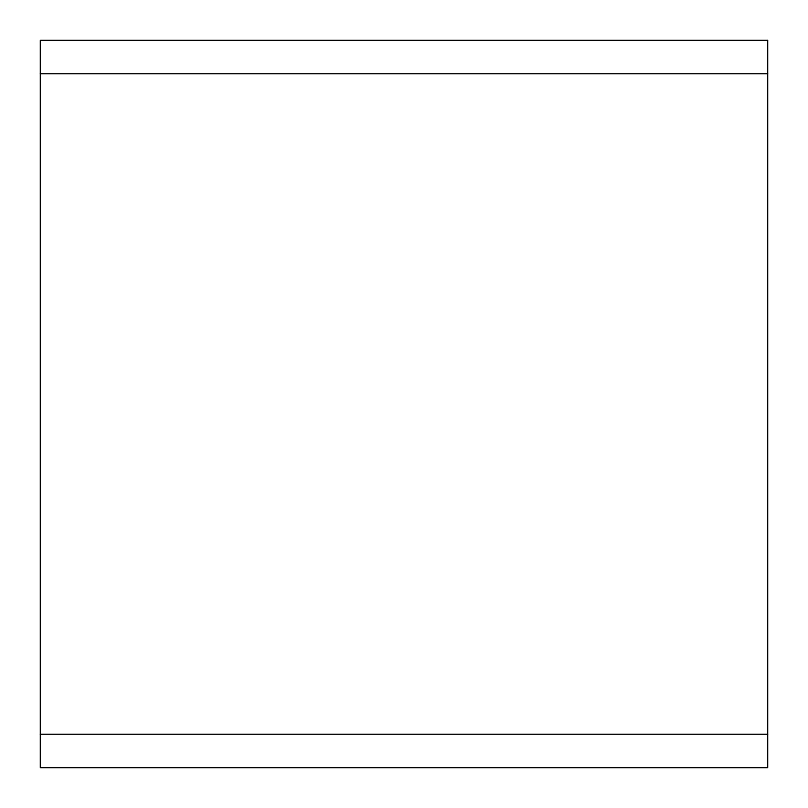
<?xml version="1.0" encoding="UTF-8"?>
<svg xmlns="http://www.w3.org/2000/svg" width="808" height="808" viewBox="0 0 808 808"><rect width="100%" height="100%" fill="white"/><g stroke="black" fill="none" stroke-linecap="round" stroke-linejoin="round"><path stroke-width="1.21" d="M40.4 73.639L767.6 73.639M40.4 734.361L767.6 734.361M767.6 40.4L40.4 40.4L40.4 767.6L767.6 767.6L767.6 40.4"/></g></svg>
